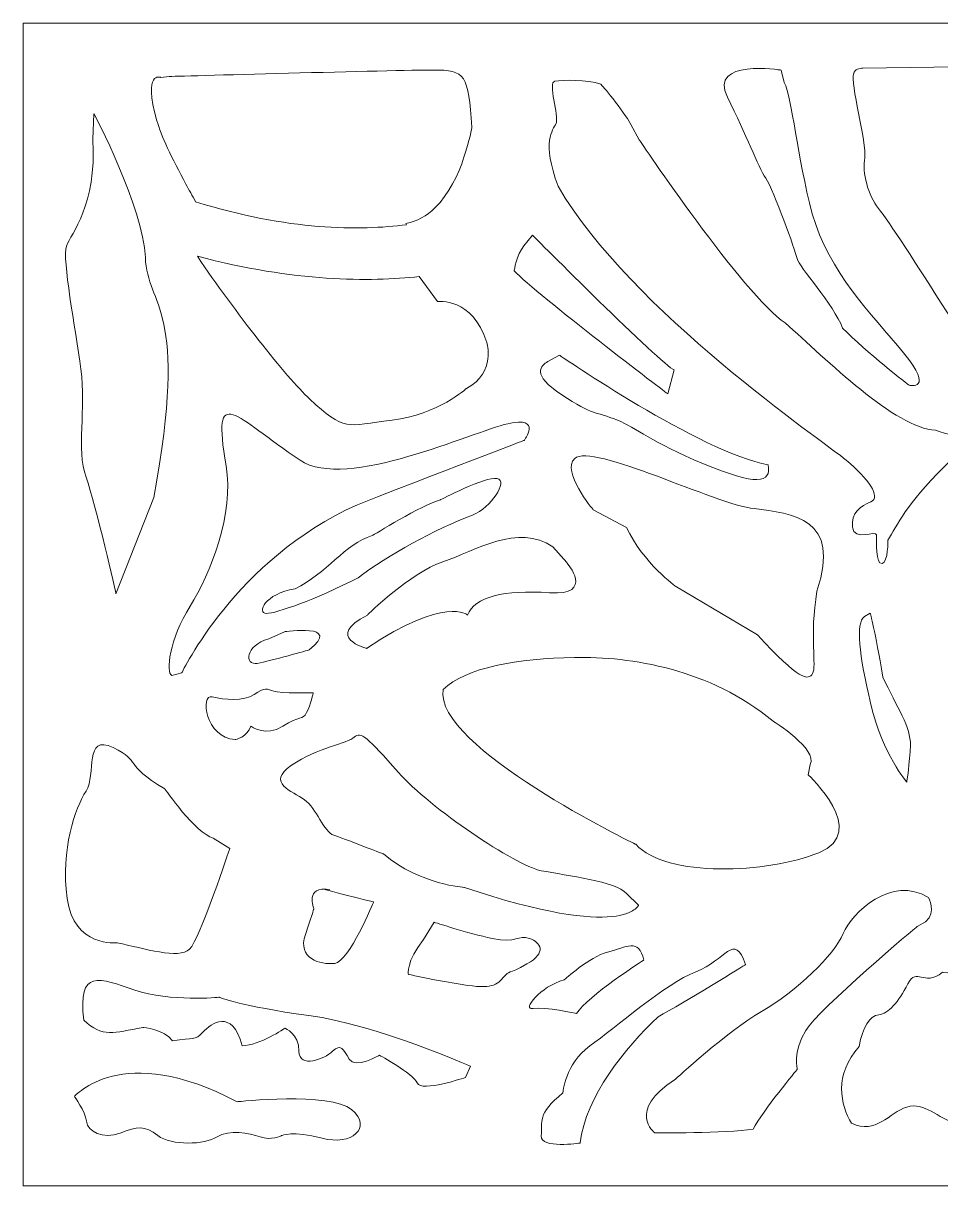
# Model space of a CAD drawing. Header units: centimetres. Extents: x -17.7 to -1.9, y -4 to 9.5.
# Drawn here: x -17.72 to -12.76, y 3.21 to 9.5 of the extents above; entities that cross this region are included whole.
import ezdxf

# ---------------------------------------------------------------- set-up
doc = ezdxf.new("R2010")
doc.units = ezdxf.units.CM
doc.header["$MEASUREMENT"] = 0
doc.layers.add('layer 1', color=7, linetype='Continuous')

msp = doc.modelspace()

# ---------------------------------------------------------------- linework, layer by layer
at = {"layer": 'layer 1', "color": 250, "lineweight": 9}
for points, knots in [([(-10.51266, 9.50002), (-10.51266, 9.50002), (-10.51205, 9.50002), (-10.51205, 9.50002), (-10.51205, 9.50002), (-10.51205, 9.50002), (-1.86675, 9.50002), (-1.86675, 9.50002), (-1.86675, 9.50002), (-1.86675, 9.50002), (-1.86675, 3.21244), (-1.86675, 3.21244), (-1.86675, 3.21244), (-1.86675, 3.21244), (-10.51246, 3.21244), (-10.51246, 3.21244), (-10.51246, 3.21244), (-10.51246, 3.21244), (-10.51266, 3.21244), (-10.51266, 3.21244), (-10.51266, 3.21244), (-10.51266, 3.21244), (-17.72387, 3.21244), (-17.72387, 3.21244), (-17.72387, 3.21244), (-17.72387, 3.21244), (-17.72387, 9.50002), (-17.72387, 9.50002), (-17.72387, 9.50002), (-17.72387, 9.50002), (-10.51266, 9.50002), (-10.51266, 9.50002)], [0, 0, 0, 0, 0.1111111, 0.1111111, 0.1111111, 0.1111111, 0.2222222, 0.2222222, 0.2222222, 0.2222222, 0.3333333, 0.3333333, 0.3333333, 0.3333333, 0.4444444, 0.4444444, 0.4444444, 0.4444444, 0.5555556, 0.5555556, 0.5555556, 0.5555556, 0.6666667, 0.6666667, 0.6666667, 0.6666667, 0.7777778, 0.7777778, 0.7777778, 0.7777778, 1, 1, 1, 1]), ([(-13.60629, 9.17977), (-13.60629, 9.17977), (-13.62361, 9.2466), (-13.62361, 9.2466), (-13.62361, 9.2466), (-13.62361, 9.2466), (-14.01762, 9.30925), (-13.91371, 9.10041), (-13.91371, 9.10041), (-13.80979, 8.89156), (-13.74918, 8.72866), (-13.70587, 8.66183), (-13.70587, 8.66183), (-13.66258, 8.595), (-13.54567, 8.2692), (-13.53701, 8.22743), (-13.53701, 8.22743), (-13.52835, 8.18566), (-13.33784, 7.97682), (-13.29021, 7.85151), (-13.29021, 7.85151), (-13.16465, 7.72203), (-12.93084, 7.54242), (-12.93084, 7.54242), (-12.93084, 7.54242), (-12.93084, 7.54242), (-12.78795, 7.509), (-12.96114, 7.71785), (-12.96114, 7.71785), (-13.13434, 7.9267), (-13.36382, 8.15225), (-13.45475, 8.4697), (-13.45475, 8.4697), (-13.53701, 8.78296), (-13.56299, 9.09205), (-13.60629, 9.17977)], [0, 0, 0, 0, 0.1, 0.1, 0.1, 0.1, 0.2, 0.2, 0.2, 0.2, 0.3, 0.3, 0.3, 0.3, 0.4, 0.4, 0.4, 0.4, 0.5, 0.5, 0.5, 0.5, 0.6, 0.6, 0.6, 0.6, 0.7, 0.7, 0.7, 0.7, 0.8, 0.8, 0.8, 0.8, 1, 1, 1, 1]), ([(-16.98015, 9.20712), (-16.98015, 9.20712), (-16.93353, 9.21211), (-16.93353, 9.21211), (-16.93353, 9.21211), (-16.93353, 9.21211), (-15.69019, 9.2471), (-15.50887, 9.2471), (-15.50887, 9.2471), (-15.32755, 9.2471), (-15.3172, 9.22211), (-15.29647, 8.93724), (-15.29647, 8.93724), (-15.29647, 8.93724), (-15.34355, 8.64978), (-15.49625, 8.50103), (-15.49625, 8.50103), (-15.53978, 8.45863), (-15.59187, 8.42747), (-15.65393, 8.41749), (-15.65393, 8.41749), (-15.65393, 8.41749), (-15.64952, 8.41032), (-15.64952, 8.41032), (-15.64952, 8.41032), (-15.90097, 8.3779), (-16.29223, 8.37755), (-16.7911, 8.53486), (-16.7911, 8.53486), (-16.80927, 8.56694), (-16.82676, 8.59844), (-16.84342, 8.62912), (-16.84342, 8.62912), (-16.92014, 8.77046), (-16.97877, 8.89401), (-17.00088, 8.97223), (-17.00088, 8.97223), (-17.07859, 9.2471), (-16.98015, 9.20712), (-16.98015, 9.20712)], [0, 0, 0, 0, 0.0909091, 0.0909091, 0.0909091, 0.0909091, 0.1818182, 0.1818182, 0.1818182, 0.1818182, 0.2727273, 0.2727273, 0.2727273, 0.2727273, 0.3636364, 0.3636364, 0.3636364, 0.3636364, 0.4545455, 0.4545455, 0.4545455, 0.4545455, 0.5454545, 0.5454545, 0.5454545, 0.5454545, 0.6363636, 0.6363636, 0.6363636, 0.6363636, 0.7272727, 0.7272727, 0.7272727, 0.7272727, 0.8181818, 0.8181818, 0.8181818, 0.8181818, 1, 1, 1, 1]), ([(-13.23134, 9.22446), (-13.22076, 9.25633), (-13.20186, 9.25481), (-13.18083, 9.25701), (-13.18083, 9.25701), (-13.18083, 9.25701), (-11.77297, 9.27654), (-11.77297, 9.27654), (-11.77297, 9.27654), (-11.77297, 9.27654), (-11.6854, 9.27002), (-11.83023, 9.02264), (-11.83023, 9.02264), (-12.00199, 8.79805), (-12.1704, 8.60599), (-12.28828, 8.32932), (-12.28828, 8.32932), (-12.40617, 8.05264), (-12.43985, 7.86059), (-12.46342, 7.81827), (-12.46342, 7.81827), (-12.48699, 7.77595), (-12.4971, 7.72713), (-12.4971, 7.72713), (-12.4971, 7.72713), (-12.4971, 7.72713), (-12.56446, 7.68807), (-12.72613, 7.93871), (-12.72613, 7.93871), (-12.88781, 8.18934), (-13.03936, 8.43021), (-13.09662, 8.49858), (-13.09662, 8.49858), (-13.15388, 8.56693), (-13.1842, 8.69389), (-13.17072, 8.772), (-13.17072, 8.772), (-13.15724, 8.85013), (-13.25155, 9.1854), (-13.23134, 9.22446)], [0, 0, 0, 0, 0.0909091, 0.0909091, 0.0909091, 0.0909091, 0.1818182, 0.1818182, 0.1818182, 0.1818182, 0.2727273, 0.2727273, 0.2727273, 0.2727273, 0.3636364, 0.3636364, 0.3636364, 0.3636364, 0.4545455, 0.4545455, 0.4545455, 0.4545455, 0.5454545, 0.5454545, 0.5454545, 0.5454545, 0.6363636, 0.6363636, 0.6363636, 0.6363636, 0.7272727, 0.7272727, 0.7272727, 0.7272727, 0.8181818, 0.8181818, 0.8181818, 0.8181818, 1, 1, 1, 1]), ([(-14.43629, 8.95281), (-14.43629, 8.95281), (-14.39082, 8.87033), (-14.39082, 8.87033), (-14.39082, 8.87033), (-14.39082, 8.87033), (-13.82479, 8.02542), (-13.60062, 7.87917), (-13.60062, 7.87917), (-13.38205, 7.68418), (-13.00096, 7.30503), (-12.78799, 7.29962), (-12.78799, 7.29962), (-12.65348, 7.24547), (-12.54139, 7.29965), (-12.74315, 7.09924), (-12.74315, 7.09924), (-12.94491, 6.89882), (-12.99534, 6.78509), (-13.04578, 6.70384), (-13.04578, 6.70384), (-13.04578, 6.70384), (-13.04238, 6.58617), (-13.07694, 6.57783), (-13.07694, 6.57783), (-13.1115, 6.56947), (-13.10718, 6.70309), (-13.10718, 6.73232), (-13.10718, 6.73232), (-13.10718, 6.76156), (-13.22816, 6.69474), (-13.2368, 6.77407), (-13.2368, 6.77407), (-13.24545, 6.85341), (-13.19361, 6.88682), (-13.13743, 6.91187), (-13.13743, 6.91187), (-13.08126, 6.93692), (-13.15039, 7.03712), (-13.27136, 7.13734), (-13.27136, 7.13734), (-13.39233, 7.23755), (-14.43629, 7.94336), (-14.82942, 8.61818), (-14.82942, 8.61818), (-14.92192, 8.86358), (-14.85833, 8.91935), (-14.84098, 8.95839), (-14.84098, 8.95839), (-14.82364, 8.99743), (-14.88723, 9.18148), (-14.84676, 9.18705), (-14.84676, 9.18705), (-14.80629, 9.19263), (-14.67333, 9.1982), (-14.59817, 9.17032), (-14.59817, 9.17032), (-14.59817, 9.17032), (-14.47676, 9.03089), (-14.43629, 8.95281)], [0, 0, 0, 0, 0.0625, 0.0625, 0.0625, 0.0625, 0.125, 0.125, 0.125, 0.125, 0.1875, 0.1875, 0.1875, 0.1875, 0.25, 0.25, 0.25, 0.25, 0.3125, 0.3125, 0.3125, 0.3125, 0.375, 0.375, 0.375, 0.375, 0.4375, 0.4375, 0.4375, 0.4375, 0.5, 0.5, 0.5, 0.5, 0.5625, 0.5625, 0.5625, 0.5625, 0.625, 0.625, 0.625, 0.625, 0.6875, 0.6875, 0.6875, 0.6875, 0.75, 0.75, 0.75, 0.75, 0.8125, 0.8125, 0.8125, 0.8125, 0.875, 0.875, 0.875, 0.875, 1, 1, 1, 1]), ([(-17.34766, 8.87259), (-17.34766, 8.87259), (-17.34103, 9.01079), (-17.34103, 9.01079), (-17.34103, 9.01079), (-17.34103, 9.01079), (-17.0741, 8.50415), (-17.06311, 8.23363), (-17.06311, 8.23363), (-17.05212, 7.96311), (-16.82355, 7.97122), (-17.01797, 6.93537), (-17.01797, 6.93537), (-17.01797, 6.93537), (-17.22223, 6.4147), (-17.22223, 6.4147), (-17.22223, 6.4147), (-17.22223, 6.4147), (-17.33014, 6.89213), (-17.38408, 7.04441), (-17.38408, 7.04441), (-17.43802, 7.1967), (-17.38259, 7.40904), (-17.41192, 7.62955), (-17.41192, 7.62955), (-17.44125, 7.85006), (-17.51478, 8.2262), (-17.49016, 8.29442), (-17.49016, 8.29442), (-17.46555, 8.36265), (-17.32494, 8.51385), (-17.34766, 8.87259)], [0, 0, 0, 0, 0.1111111, 0.1111111, 0.1111111, 0.1111111, 0.2222222, 0.2222222, 0.2222222, 0.2222222, 0.3333333, 0.3333333, 0.3333333, 0.3333333, 0.4444444, 0.4444444, 0.4444444, 0.4444444, 0.5555556, 0.5555556, 0.5555556, 0.5555556, 0.6666667, 0.6666667, 0.6666667, 0.6666667, 0.7777778, 0.7777778, 0.7777778, 0.7777778, 1, 1, 1, 1]), ([(-15.01463, 8.29677), (-15.01463, 8.29677), (-14.96784, 8.3532), (-14.96784, 8.3532), (-14.96784, 8.3532), (-14.96784, 8.3532), (-14.26587, 7.64781), (-14.20153, 7.62524), (-14.20153, 7.62524), (-14.20153, 7.62524), (-14.23662, 7.49545), (-14.23662, 7.49545), (-14.23662, 7.49545), (-14.23662, 7.49545), (-14.94444, 8.03154), (-15.06728, 8.16134), (-15.06728, 8.16134), (-15.06728, 8.16134), (-15.05558, 8.24598), (-15.01463, 8.29677)], [0, 0, 0, 0, 0.1666667, 0.1666667, 0.1666667, 0.1666667, 0.3333333, 0.3333333, 0.3333333, 0.3333333, 0.5, 0.5, 0.5, 0.5, 0.6666667, 0.6666667, 0.6666667, 0.6666667, 1, 1, 1, 1]), ([(-15.5817, 8.12967), (-15.5817, 8.12967), (-15.48289, 7.99441), (-15.48289, 7.99441), (-15.48289, 7.99441), (-15.48289, 7.99441), (-15.29231, 8.02096), (-15.21608, 7.77314), (-15.21608, 7.77314), (-15.21608, 7.77314), (-15.16163, 7.61383), (-15.32498, 7.52532), (-15.32498, 7.52532), (-15.32498, 7.52532), (-15.47744, 7.38371), (-15.72791, 7.35273), (-15.72791, 7.35273), (-15.97838, 7.32175), (-15.98382, 7.29078), (-16.17439, 7.46779), (-16.17439, 7.46779), (-16.29897, 7.5835), (-16.57941, 7.93936), (-16.78154, 8.23995), (-16.78154, 8.23995), (-16.25722, 8.10066), (-15.84599, 8.10096), (-15.5817, 8.12967)], [0, 0, 0, 0, 0.125, 0.125, 0.125, 0.125, 0.25, 0.25, 0.25, 0.25, 0.375, 0.375, 0.375, 0.375, 0.5, 0.5, 0.5, 0.5, 0.625, 0.625, 0.625, 0.625, 0.75, 0.75, 0.75, 0.75, 1, 1, 1, 1]), ([(-14.88594, 7.67039), (-14.88594, 7.67039), (-14.8216, 7.70424), (-14.8216, 7.70424), (-14.8216, 7.70424), (-14.8216, 7.70424), (-14.06113, 7.17944), (-13.6926, 7.11172), (-13.6926, 7.11172), (-13.67505, 7.01014), (-13.75695, 6.99886), (-14.04358, 7.11736), (-14.04358, 7.11736), (-14.33022, 7.23587), (-14.40042, 7.30923), (-14.51156, 7.35437), (-14.51156, 7.35437), (-14.6227, 7.39952), (-14.64025, 7.37695), (-14.80989, 7.4898), (-14.80989, 7.4898), (-14.97954, 7.60267), (-14.92104, 7.64781), (-14.88594, 7.67039)], [0, 0, 0, 0, 0.1428571, 0.1428571, 0.1428571, 0.1428571, 0.2857143, 0.2857143, 0.2857143, 0.2857143, 0.4285714, 0.4285714, 0.4285714, 0.4285714, 0.5714286, 0.5714286, 0.5714286, 0.5714286, 0.7142857, 0.7142857, 0.7142857, 0.7142857, 1, 1, 1, 1]), ([(-16.91927, 5.97306), (-16.91927, 5.97306), (-16.86596, 5.98593), (-16.86596, 5.98593), (-16.86596, 5.98593), (-16.86596, 5.98593), (-16.57723, 6.59987), (-15.91533, 6.89609), (-15.91533, 6.89609), (-15.32006, 7.12791), (-15.01354, 7.24383), (-15.01354, 7.24383), (-15.01354, 7.24383), (-15.01354, 7.24383), (-14.91139, 7.37691), (-15.1024, 7.33398), (-15.1024, 7.33398), (-15.2934, 7.29105), (-15.9757, 6.96914), (-16.22628, 7.13651), (-16.22628, 7.13651), (-16.57774, 7.37125), (-16.70642, 7.56835), (-16.62608, 7.10645), (-16.62608, 7.10645), (-16.58115, 6.8482), (-16.71048, 6.52259), (-16.82154, 6.34656), (-16.82154, 6.34656), (-16.93259, 6.17053), (-16.95481, 5.98595), (-16.91927, 5.97306)], [0, 0, 0, 0, 0.1111111, 0.1111111, 0.1111111, 0.1111111, 0.2222222, 0.2222222, 0.2222222, 0.2222222, 0.3333333, 0.3333333, 0.3333333, 0.3333333, 0.4444444, 0.4444444, 0.4444444, 0.4444444, 0.5555556, 0.5555556, 0.5555556, 0.5555556, 0.6666667, 0.6666667, 0.6666667, 0.6666667, 0.7777778, 0.7777778, 0.7777778, 0.7777778, 1, 1, 1, 1]), ([(-14.7397, 7.14558), (-14.64833, 7.23372), (-13.97515, 6.89624), (-13.76865, 6.87471), (-13.76865, 6.87471), (-13.56391, 6.84649), (-13.29482, 6.82956), (-13.42937, 6.4289), (-13.42937, 6.4289), (-13.47031, 6.18061), (-13.42937, 6.0226), (-13.45277, 5.9831), (-13.45277, 5.9831), (-13.47616, 5.9436), (-13.52296, 5.9436), (-13.7511, 6.19189), (-13.7511, 6.19189), (-13.7511, 6.19189), (-14.18983, 6.45148), (-14.18983, 6.45148), (-14.18983, 6.45148), (-14.18983, 6.45148), (-14.37117, 6.58127), (-14.45891, 6.77313), (-14.45891, 6.77313), (-14.45891, 6.77313), (-14.64025, 6.86907), (-14.64025, 6.86907), (-14.64025, 6.86907), (-14.64025, 6.86907), (-14.81574, 7.07786), (-14.7397, 7.14558)], [0, 0, 0, 0, 0.1111111, 0.1111111, 0.1111111, 0.1111111, 0.2222222, 0.2222222, 0.2222222, 0.2222222, 0.3333333, 0.3333333, 0.3333333, 0.3333333, 0.4444444, 0.4444444, 0.4444444, 0.4444444, 0.5555556, 0.5555556, 0.5555556, 0.5555556, 0.6666667, 0.6666667, 0.6666667, 0.6666667, 0.7777778, 0.7777778, 0.7777778, 0.7777778, 1, 1, 1, 1]), ([(-15.91087, 6.50111), (-16.14631, 6.38089), (-16.35512, 6.30793), (-16.40842, 6.30793), (-16.40842, 6.30793), (-16.46172, 6.30793), (-16.41729, 6.41525), (-16.25293, 6.44101), (-16.25293, 6.44101), (-16.08412, 6.52257), (-15.98196, 6.68569), (-15.83536, 6.72864), (-15.83536, 6.72864), (-15.83536, 6.72864), (-15.56438, 6.89609), (-15.46665, 6.92185), (-15.46665, 6.92185), (-15.46665, 6.92185), (-15.22232, 7.05065), (-15.16013, 7.03776), (-15.16013, 7.03776), (-15.09794, 7.02487), (-15.19124, 6.8789), (-15.2934, 6.84027), (-15.2934, 6.84027), (-15.49118, 6.7655), (-15.75588, 6.62024), (-15.91087, 6.50111)], [0, 0, 0, 0, 0.125, 0.125, 0.125, 0.125, 0.25, 0.25, 0.25, 0.25, 0.375, 0.375, 0.375, 0.375, 0.5, 0.5, 0.5, 0.5, 0.625, 0.625, 0.625, 0.625, 0.75, 0.75, 0.75, 0.75, 1, 1, 1, 1]), ([(-14.85807, 6.66854), (-14.85807, 6.66854), (-14.78256, 6.58268), (-14.78256, 6.58268), (-14.78256, 6.58268), (-14.78256, 6.58268), (-14.62707, 6.40238), (-14.87583, 6.41954), (-14.87583, 6.41954), (-15.12459, 6.43671), (-15.28008, 6.39808), (-15.32006, 6.29933), (-15.32006, 6.29933), (-15.32006, 6.29933), (-15.43557, 6.40667), (-15.86646, 6.11903), (-15.86646, 6.11903), (-15.86646, 6.11903), (-16.09745, 6.17912), (-15.86201, 6.29933), (-15.86201, 6.29933), (-15.86201, 6.29933), (-15.63101, 6.52688), (-15.45333, 6.58698), (-15.45333, 6.58698), (-15.27564, 6.64708), (-15.0491, 6.79732), (-14.85807, 6.66854)], [0, 0, 0, 0, 0.125, 0.125, 0.125, 0.125, 0.25, 0.25, 0.25, 0.25, 0.375, 0.375, 0.375, 0.375, 0.5, 0.5, 0.5, 0.5, 0.625, 0.625, 0.625, 0.625, 0.75, 0.75, 0.75, 0.75, 1, 1, 1, 1]), ([(-13.17184, 6.2909), (-13.17184, 6.2909), (-13.1413, 6.30931), (-13.1413, 6.30931), (-13.1413, 6.30931), (-13.1413, 6.30931), (-13.11458, 6.21725), (-13.07259, 5.96315), (-13.07259, 5.96315), (-12.99624, 5.80112), (-12.9199, 5.69065), (-12.92371, 5.5949), (-12.92371, 5.5949), (-12.92753, 5.49916), (-12.9428, 5.39604), (-12.9428, 5.39604), (-12.9428, 5.39604), (-12.9428, 5.39604), (-13.07259, 5.54335), (-13.13748, 5.81585), (-13.13748, 5.81585), (-13.20238, 6.08836), (-13.22146, 6.25407), (-13.17184, 6.2909)], [0, 0, 0, 0, 0.1428571, 0.1428571, 0.1428571, 0.1428571, 0.2857143, 0.2857143, 0.2857143, 0.2857143, 0.4285714, 0.4285714, 0.4285714, 0.4285714, 0.5714286, 0.5714286, 0.5714286, 0.5714286, 0.7142857, 0.7142857, 0.7142857, 0.7142857, 1, 1, 1, 1]), ([(-16.39509, 6.17053), (-16.39509, 6.17053), (-16.31069, 6.20918), (-16.31069, 6.20918), (-16.31069, 6.20918), (-16.31069, 6.20918), (-15.99084, 6.25641), (-16.17741, 6.11044), (-16.17741, 6.11044), (-16.17741, 6.11044), (-16.38622, 6.05032), (-16.45728, 6.03745), (-16.45728, 6.03745), (-16.52835, 6.02458), (-16.52393, 6.13618), (-16.39509, 6.17053)], [0, 0, 0, 0, 0.2, 0.2, 0.2, 0.2, 0.4, 0.4, 0.4, 0.4, 0.6, 0.6, 0.6, 0.6, 1, 1, 1, 1]), ([(-13.46662, 5.49094), (-13.46662, 5.49094), (-13.47715, 5.43506), (-13.47715, 5.43506), (-13.47715, 5.43506), (-13.47715, 5.43506), (-13.14014, 5.12518), (-13.41923, 5.01343), (-13.41923, 5.01343), (-13.69832, 4.90167), (-14.24072, 4.87627), (-14.40923, 5.05914), (-14.40923, 5.05914), (-14.40923, 5.05914), (-15.50454, 5.58746), (-15.45188, 5.89734), (-15.45188, 5.89734), (-15.33076, 6.01418), (-15.0464, 6.06497), (-14.74098, 6.07005), (-14.74098, 6.07005), (-14.43555, 6.07514), (-14.00901, 6.0091), (-13.66673, 5.72462), (-13.66673, 5.72462), (-13.66673, 5.72462), (-13.41923, 5.57222), (-13.46662, 5.49094)], [0, 0, 0, 0, 0.125, 0.125, 0.125, 0.125, 0.25, 0.25, 0.25, 0.25, 0.375, 0.375, 0.375, 0.375, 0.5, 0.5, 0.5, 0.5, 0.625, 0.625, 0.625, 0.625, 0.75, 0.75, 0.75, 0.75, 1, 1, 1, 1]), ([(-16.1552, 5.87861), (-16.1552, 5.87861), (-16.33288, 5.87429), (-16.36842, 5.88718), (-16.36842, 5.88718), (-16.40396, 5.90007), (-16.41729, 5.90865), (-16.47504, 5.87002), (-16.47504, 5.87002), (-16.5328, 5.83138), (-16.63498, 5.83998), (-16.70161, 5.85714), (-16.70161, 5.85714), (-16.76823, 5.87431), (-16.73713, 5.63387), (-16.57721, 5.6253), (-16.57721, 5.6253), (-16.57721, 5.6253), (-16.5106, 5.63817), (-16.49282, 5.69828), (-16.49282, 5.69828), (-16.49282, 5.69828), (-16.41287, 5.63817), (-16.31958, 5.69828), (-16.31958, 5.69828), (-16.22628, 5.7584), (-16.21295, 5.72834), (-16.19074, 5.77127), (-16.19074, 5.77127), (-16.16852, 5.8142), (-16.1552, 5.87861), (-16.1552, 5.87861)], [0, 0, 0, 0, 0.1111111, 0.1111111, 0.1111111, 0.1111111, 0.2222222, 0.2222222, 0.2222222, 0.2222222, 0.3333333, 0.3333333, 0.3333333, 0.3333333, 0.4444444, 0.4444444, 0.4444444, 0.4444444, 0.5555556, 0.5555556, 0.5555556, 0.5555556, 0.6666667, 0.6666667, 0.6666667, 0.6666667, 0.7777778, 0.7777778, 0.7777778, 0.7777778, 1, 1, 1, 1]), ([(-16.69563, 5.09295), (-16.69563, 5.09295), (-16.60679, 5.03714), (-16.60679, 5.03714), (-16.60679, 5.03714), (-16.60679, 5.03714), (-16.76669, 4.5477), (-16.82445, 4.49191), (-16.82445, 4.49191), (-16.8822, 4.4361), (-17.06877, 4.4962), (-17.21537, 4.52626), (-17.21537, 4.52626), (-17.21537, 4.52626), (-17.45081, 4.5005), (-17.48635, 4.76668), (-17.48635, 4.76668), (-17.52189, 5.03286), (-17.44194, 5.25609), (-17.38418, 5.34625), (-17.38418, 5.34625), (-17.32643, 5.4364), (-17.39751, 5.65963), (-17.23758, 5.58237), (-17.23758, 5.58237), (-17.07766, 5.5051), (-17.18872, 5.49651), (-16.95772, 5.35914), (-16.95772, 5.35914), (-16.95772, 5.35914), (-16.79336, 5.11872), (-16.69563, 5.09295)], [0, 0, 0, 0, 0.1111111, 0.1111111, 0.1111111, 0.1111111, 0.2222222, 0.2222222, 0.2222222, 0.2222222, 0.3333333, 0.3333333, 0.3333333, 0.3333333, 0.4444444, 0.4444444, 0.4444444, 0.4444444, 0.5555556, 0.5555556, 0.5555556, 0.5555556, 0.6666667, 0.6666667, 0.6666667, 0.6666667, 0.7777778, 0.7777778, 0.7777778, 0.7777778, 1, 1, 1, 1]), ([(-14.45891, 4.7924), (-14.45891, 4.7924), (-14.39457, 4.73033), (-14.39457, 4.73033), (-14.39457, 4.73033), (-14.39457, 4.73033), (-14.46476, 4.53282), (-15.33637, 4.82626), (-15.33637, 4.82626), (-15.33637, 4.82626), (-15.57036, 4.83755), (-15.7751, 5.00684), (-15.7751, 5.00684), (-15.7751, 5.00684), (-15.99153, 5.09149), (-16.04418, 5.10842), (-16.04418, 5.10842), (-16.09683, 5.12535), (-16.13777, 5.25514), (-16.20212, 5.30028), (-16.20212, 5.30028), (-16.26647, 5.34543), (-16.41271, 5.39057), (-16.27232, 5.48651), (-16.27232, 5.48651), (-16.13193, 5.58244), (-15.96814, 5.60501), (-15.93304, 5.63887), (-15.93304, 5.63887), (-15.89794, 5.67273), (-15.86284, 5.63887), (-15.6932, 5.447), (-15.6932, 5.447), (-15.52356, 5.25514), (-15.06143, 4.94477), (-14.92104, 4.91655), (-14.92104, 4.91655), (-14.78065, 4.88834), (-14.51741, 4.86012), (-14.45891, 4.7924)], [0, 0, 0, 0, 0.0909091, 0.0909091, 0.0909091, 0.0909091, 0.1818182, 0.1818182, 0.1818182, 0.1818182, 0.2727273, 0.2727273, 0.2727273, 0.2727273, 0.3636364, 0.3636364, 0.3636364, 0.3636364, 0.4545455, 0.4545455, 0.4545455, 0.4545455, 0.5454545, 0.5454545, 0.5454545, 0.5454545, 0.6363636, 0.6363636, 0.6363636, 0.6363636, 0.7272727, 0.7272727, 0.7272727, 0.7272727, 0.8181818, 0.8181818, 0.8181818, 0.8181818, 1, 1, 1, 1]), ([(-12.84102, 4.63952), (-12.84102, 4.63952), (-12.88667, 4.61505), (-12.88667, 4.61505), (-12.88667, 4.61505), (-12.88667, 4.61505), (-13.41924, 4.16979), (-13.49025, 4.05236), (-13.49025, 4.05236), (-13.56126, 3.93493), (-13.5359, 3.84197), (-13.5359, 3.84197), (-13.5359, 3.84197), (-13.5359, 3.84197), (-13.72357, 3.61689), (-13.77429, 3.51903), (-13.77429, 3.51903), (-13.92138, 3.49456), (-14.30686, 3.49946), (-14.30686, 3.49946), (-14.30686, 3.49946), (-14.30686, 3.49946), (-14.46409, 3.61689), (-14.19527, 3.78815), (-14.19527, 3.78815), (-14.19527, 3.78815), (-13.91631, 4.04747), (-13.72864, 4.15512), (-13.72864, 4.15512), (-13.54097, 4.26276), (-13.33302, 4.46337), (-13.28737, 4.57591), (-13.28737, 4.57591), (-13.24172, 4.68845), (-13.02362, 4.89395), (-12.82581, 4.77163), (-12.82581, 4.77163), (-12.82581, 4.77163), (-12.78016, 4.69334), (-12.84102, 4.63952)], [0, 0, 0, 0, 0.0909091, 0.0909091, 0.0909091, 0.0909091, 0.1818182, 0.1818182, 0.1818182, 0.1818182, 0.2727273, 0.2727273, 0.2727273, 0.2727273, 0.3636364, 0.3636364, 0.3636364, 0.3636364, 0.4545455, 0.4545455, 0.4545455, 0.4545455, 0.5454545, 0.5454545, 0.5454545, 0.5454545, 0.6363636, 0.6363636, 0.6363636, 0.6363636, 0.7272727, 0.7272727, 0.7272727, 0.7272727, 0.8181818, 0.8181818, 0.8181818, 0.8181818, 1, 1, 1, 1]), ([(-15.82778, 4.74731), (-15.82778, 4.74731), (-15.96064, 4.42472), (-16.03842, 4.41532), (-16.03842, 4.41532), (-16.1162, 4.40593), (-16.24258, 4.4404), (-16.19721, 4.57193), (-16.19721, 4.57193), (-16.15185, 4.70346), (-16.15185, 4.70974), (-16.15185, 4.70974), (-16.15185, 4.70974), (-16.15185, 4.70974), (-16.2037, 4.83815), (-16.06435, 4.81308), (-16.06435, 4.81308), (-16.2037, 4.83815), (-15.82778, 4.74731), (-15.82778, 4.74731)], [0, 0, 0, 0, 0.1666667, 0.1666667, 0.1666667, 0.1666667, 0.3333333, 0.3333333, 0.3333333, 0.3333333, 0.5, 0.5, 0.5, 0.5, 0.6666667, 0.6666667, 0.6666667, 0.6666667, 1, 1, 1, 1]), ([(-15.55899, 4.54373), (-15.55899, 4.54373), (-15.50066, 4.63769), (-15.50066, 4.63769), (-15.50066, 4.63769), (-15.50066, 4.63769), (-15.31917, 4.57821), (-15.18631, 4.55001), (-15.18631, 4.55001), (-15.05344, 4.52181), (-15.04696, 4.57193), (-14.98538, 4.55001), (-14.98538, 4.55001), (-14.92381, 4.52808), (-14.88815, 4.47482), (-14.99834, 4.41219), (-14.99834, 4.41219), (-15.10853, 4.34955), (-15.08584, 4.38399), (-15.12797, 4.33702), (-15.12797, 4.33702), (-15.1701, 4.29005), (-15.19926, 4.27438), (-15.38074, 4.3057), (-15.38074, 4.3057), (-15.56223, 4.33702), (-15.64, 4.35582), (-15.64, 4.35582), (-15.64, 4.35582), (-15.64, 4.35582), (-15.65297, 4.42472), (-15.55899, 4.54373)], [0, 0, 0, 0, 0.1111111, 0.1111111, 0.1111111, 0.1111111, 0.2222222, 0.2222222, 0.2222222, 0.2222222, 0.3333333, 0.3333333, 0.3333333, 0.3333333, 0.4444444, 0.4444444, 0.4444444, 0.4444444, 0.5555556, 0.5555556, 0.5555556, 0.5555556, 0.6666667, 0.6666667, 0.6666667, 0.6666667, 0.7777778, 0.7777778, 0.7777778, 0.7777778, 1, 1, 1, 1]), ([(-14.3661, 4.43319), (-14.3661, 4.43319), (-14.6713, 4.2378), (-14.72957, 4.14411), (-14.72957, 4.14411), (-14.72957, 4.14411), (-14.9016, 4.18158), (-14.96542, 4.17088), (-14.96542, 4.17088), (-15.02923, 4.16017), (-14.92657, 4.29133), (-14.79616, 4.32613), (-14.79616, 4.32613), (-14.79616, 4.32613), (-14.65743, 4.45193), (-14.56309, 4.47601), (-14.56309, 4.47601), (-14.45568, 4.50343), (-14.39598, 4.55434), (-14.3661, 4.43319)], [0, 0, 0, 0, 0.1666667, 0.1666667, 0.1666667, 0.1666667, 0.3333333, 0.3333333, 0.3333333, 0.3333333, 0.5, 0.5, 0.5, 0.5, 0.6666667, 0.6666667, 0.6666667, 0.6666667, 1, 1, 1, 1]), ([(-13.81545, 4.40867), (-13.81545, 4.40867), (-14.14888, 4.19988), (-14.28927, 4.12652), (-14.28927, 4.12652), (-14.46476, 3.95723), (-14.6812, 3.69764), (-14.71045, 3.4437), (-14.71045, 3.4437), (-14.71045, 3.4437), (-14.92689, 3.40984), (-14.92104, 3.48321), (-14.92104, 3.48321), (-14.91519, 3.55657), (-14.94444, 3.60171), (-14.80405, 3.71457), (-14.80405, 3.71457), (-14.80405, 3.71457), (-14.79234, 3.87258), (-14.6578, 3.96851), (-14.6578, 3.96851), (-14.52326, 4.06444), (-14.24833, 4.30711), (-14.08453, 4.36917), (-14.08453, 4.36917), (-13.92228, 4.43063), (-13.87737, 4.58791), (-13.81545, 4.40867)], [0, 0, 0, 0, 0.125, 0.125, 0.125, 0.125, 0.25, 0.25, 0.25, 0.25, 0.375, 0.375, 0.375, 0.375, 0.5, 0.5, 0.5, 0.5, 0.625, 0.625, 0.625, 0.625, 0.75, 0.75, 0.75, 0.75, 1, 1, 1, 1]), ([(-12.25266, 4.10792), (-12.25266, 4.10792), (-12.23237, 4.05899), (-12.23237, 4.05899), (-12.23237, 4.05899), (-12.23237, 4.05899), (-12.52148, 3.8437), (-12.53162, 3.78988), (-12.53162, 3.78988), (-12.54177, 3.73605), (-12.56206, 3.55012), (-12.66857, 3.54523), (-12.66857, 3.54523), (-12.78016, 3.57948), (-12.84609, 3.66755), (-12.94246, 3.63819), (-12.94246, 3.63819), (-13.03883, 3.60884), (-13.10984, 3.48651), (-13.24172, 3.55012), (-13.24172, 3.55012), (-13.30258, 3.64798), (-13.33809, 3.81434), (-13.20114, 3.96602), (-13.20114, 3.96602), (-13.18085, 4.06877), (-13.14535, 4.13238), (-13.09463, 4.13728), (-13.09463, 4.13728), (-13.04391, 4.14217), (-12.98811, 4.20578), (-12.93739, 4.30364), (-12.93739, 4.30364), (-12.88667, 4.40149), (-12.85624, 4.28406), (-12.74972, 4.36724), (-12.74972, 4.36724), (-12.74972, 4.36724), (-12.57727, 4.34767), (-12.52148, 4.30853), (-12.52148, 4.30853), (-12.46569, 4.26939), (-12.43525, 4.20088), (-12.37946, 4.1911), (-12.37946, 4.1911), (-12.32367, 4.18131), (-12.25266, 4.10792), (-12.25266, 4.10792)], [0, 0, 0, 0, 0.0769231, 0.0769231, 0.0769231, 0.0769231, 0.1538462, 0.1538462, 0.1538462, 0.1538462, 0.2307692, 0.2307692, 0.2307692, 0.2307692, 0.3076923, 0.3076923, 0.3076923, 0.3076923, 0.3846154, 0.3846154, 0.3846154, 0.3846154, 0.4615385, 0.4615385, 0.4615385, 0.4615385, 0.5384615, 0.5384615, 0.5384615, 0.5384615, 0.6153846, 0.6153846, 0.6153846, 0.6153846, 0.6923077, 0.6923077, 0.6923077, 0.6923077, 0.7692308, 0.7692308, 0.7692308, 0.7692308, 0.8461538, 0.8461538, 0.8461538, 0.8461538, 1, 1, 1, 1]), ([(-15.33016, 3.79829), (-15.33016, 3.79829), (-15.30349, 3.85838), (-15.30349, 3.85838), (-15.30349, 3.85838), (-15.30349, 3.85838), (-15.80105, 4.08163), (-16.17863, 4.13315), (-16.17863, 4.13315), (-16.55621, 4.18467), (-16.66282, 4.2319), (-16.66282, 4.2319), (-16.66282, 4.2319), (-16.66282, 4.2319), (-16.92935, 4.20614), (-17.12038, 4.27053), (-17.12038, 4.27053), (-17.3114, 4.33493), (-17.43134, 4.39074), (-17.3958, 4.10739), (-17.3958, 4.10739), (-17.29362, 4.01295), (-17.2359, 4.03869), (-17.07596, 4.06874), (-17.07596, 4.06874), (-17.07596, 4.06874), (-16.96044, 4.06019), (-16.91602, 3.99578), (-16.91602, 3.99578), (-16.80053, 4.01724), (-16.79608, 3.99578), (-16.75167, 4.043), (-16.75167, 4.043), (-16.70725, 4.09022), (-16.5962, 4.1761), (-16.53845, 3.97002), (-16.53845, 3.97002), (-16.44515, 3.97002), (-16.30744, 4.06447), (-16.30744, 4.06447), (-16.30744, 4.06447), (-16.30744, 4.06447), (-16.23193, 4.03441), (-16.23193, 3.93996), (-16.23193, 3.93996), (-16.23193, 3.84551), (-16.09422, 3.89703), (-16.04979, 3.93996), (-16.04979, 3.93996), (-16.00536, 3.98289), (-15.99206, 3.95285), (-15.96095, 3.89703), (-15.96095, 3.89703), (-15.92985, 3.84121), (-15.79658, 3.9185), (-15.79658, 3.9185), (-15.79658, 3.9185), (-15.79658, 3.9185), (-15.61446, 3.81975), (-15.59224, 3.76823), (-15.59224, 3.76823), (-15.57003, 3.71671), (-15.33016, 3.79829), (-15.33016, 3.79829)], [0, 0, 0, 0, 0.0588235, 0.0588235, 0.0588235, 0.0588235, 0.1176471, 0.1176471, 0.1176471, 0.1176471, 0.1764706, 0.1764706, 0.1764706, 0.1764706, 0.2352941, 0.2352941, 0.2352941, 0.2352941, 0.2941176, 0.2941176, 0.2941176, 0.2941176, 0.3529412, 0.3529412, 0.3529412, 0.3529412, 0.4117647, 0.4117647, 0.4117647, 0.4117647, 0.4705882, 0.4705882, 0.4705882, 0.4705882, 0.5294118, 0.5294118, 0.5294118, 0.5294118, 0.5882353, 0.5882353, 0.5882353, 0.5882353, 0.6470588, 0.6470588, 0.6470588, 0.6470588, 0.7058824, 0.7058824, 0.7058824, 0.7058824, 0.7647059, 0.7647059, 0.7647059, 0.7647059, 0.8235294, 0.8235294, 0.8235294, 0.8235294, 0.8823529, 0.8823529, 0.8823529, 0.8823529, 1, 1, 1, 1]), ([(-17.4472, 3.69477), (-17.4472, 3.69477), (-17.19231, 3.99739), (-16.56603, 3.66662), (-16.56603, 3.66662), (-16.56603, 3.66662), (-16.06351, 3.72291), (-15.94702, 3.62439), (-15.94702, 3.62439), (-15.83052, 3.52588), (-15.94702, 3.42733), (-16.10723, 3.46956), (-16.10723, 3.46956), (-16.26745, 3.51179), (-16.32571, 3.48364), (-16.32571, 3.48364), (-16.32571, 3.48364), (-16.32571, 3.48364), (-16.38397, 3.45547), (-16.44223, 3.4766), (-16.44223, 3.4766), (-16.50049, 3.49773), (-16.60974, 3.51883), (-16.67528, 3.4766), (-16.67528, 3.4766), (-16.74082, 3.43437), (-16.92284, 3.42736), (-16.99568, 3.48364), (-16.99568, 3.48364), (-17.06851, 3.53993), (-17.10496, 3.53295), (-17.19961, 3.49773), (-17.19961, 3.49773), (-17.29426, 3.46251), (-17.3744, 3.50477), (-17.38167, 3.56106), (-17.38167, 3.56106), (-17.38894, 3.61735), (-17.4472, 3.69477), (-17.4472, 3.69477)], [0, 0, 0, 0, 0.0909091, 0.0909091, 0.0909091, 0.0909091, 0.1818182, 0.1818182, 0.1818182, 0.1818182, 0.2727273, 0.2727273, 0.2727273, 0.2727273, 0.3636364, 0.3636364, 0.3636364, 0.3636364, 0.4545455, 0.4545455, 0.4545455, 0.4545455, 0.5454545, 0.5454545, 0.5454545, 0.5454545, 0.6363636, 0.6363636, 0.6363636, 0.6363636, 0.7272727, 0.7272727, 0.7272727, 0.7272727, 0.8181818, 0.8181818, 0.8181818, 0.8181818, 1, 1, 1, 1])]:
    msp.add_open_spline(points, degree=3, knots=knots, dxfattribs=at)

doc.saveas('drawing.dxf')
